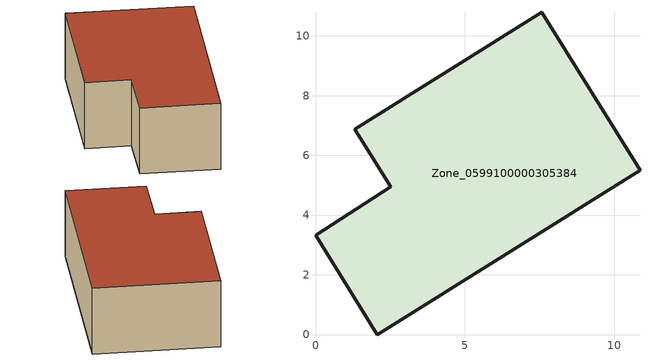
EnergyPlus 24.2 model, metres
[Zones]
Zone_0599100000305384
 floor ground (C_G): 7.57,10.79 10.86,5.49 2.08,0 0,3.33 2.52,4.94 1.32,6.88 z0
 wall outside (C_F): 10.86,5.49 7.57,10.79 1.32,6.88 2.52,4.94 0,3.33 2.08,0 10.86,5.49 z0:3.58
 roof outside (C_R): 2.08,0 10.86,5.49 7.57,10.79 1.32,6.88 2.52,4.94 0,3.33 z3.58
[BUILDING]
Pand.0599100000305384: North Axis=0; Terrain=City; Loads Convergence Tolerance Value=0.04; Temperature Convergence Tolerance Value=0.4; Solar Distribution=FullExterior; Maximum Number of Warmup Days=25; Minimum Number of Warmup Days=1
[Site:Location]
Rotterdam.The.Hague.AP_ZH_NLD Design_Conditions: Latitude=51.96; Longitude=4.45; Time Zone=1; Elevation=-4.5
[SITE:GROUNDTEMPERATURE:BUILDINGSURFACE]
18, 18, 18, 18, 18, 18, 18, 18, 18, 18, 18, 18
[MATERIAL] Thermal Absorptance=0.9; Solar Absorptance=0.7; Visible Absorptance=0.7
Name | Roughness | Thickness | Conductivity | Density | Specific Heat
G.TI.1946 | MediumSmooth | 0.15 | 1 | 540 | 1210
F.TI.1946 | Rough | 0.3 | 0.857143 | 1920 | 840
R.TI.1946 | MediumRough | 0.2 | 0.1 | 1500 | 1000
[CONSTRUCTION]
C_G: G.TI.1946
C_F: F.TI.1946
C_R: R.TI.1946
[ZONE]
Zone_0599100000305384: Type=1; Multiplier=1; Ceiling Height=Autocalculate; Volume=Autocalculate; Floor Area=autocalculate; Part of Total Floor Area=Yes
[ZONEINFILTRATION:DESIGNFLOWRATE]
Infil_Zone_0599100000305384: Zone or ZoneList or Space or SpaceList=Zone_0599100000305384; Schedule=AlwaysOn; Design Flow Rate Calculation Method=Flow/Area; Flow Rate per Floor Area=0.003; Constant Term Coefficient=1; Temperature Term Coefficient=0; Velocity Term Coefficient=0; Velocity Squared Term Coefficient=0
[HVACTEMPLATE:ZONE:IDEALLOADSAIRSYSTEM]
Zone_0599100000305384: Maximum Heating Supply Air Temperature=50; Minimum Cooling Supply Air Temperature=13; Maximum Heating Supply Air Humidity Ratio=0.0156; Minimum Cooling Supply Air Humidity Ratio=0.0077; Heating Limit=NoLimit; Cooling Limit=NoLimit; Dehumidification Control Type=ConstantSensibleHeatRatio; Cooling Sensible Heat Ratio=0.7; Dehumidification Setpoint=60; Humidification Control Type=None; Humidification Setpoint=30; Outdoor Air Method=None; Outdoor Air Flow Rate per Person=0.00944; Outdoor Air Flow Rate per Zone Floor Area=0; Outdoor Air Flow Rate per Zone=0; Demand Controlled Ventilation Type=None; Outdoor Air Economizer Type=NoEconomizer; Heat Recovery Type=None; Sensible Heat Recovery Effectiveness=0.7; Latent Heat Recovery Effectiveness=0.65
[ZONECONTROL:THERMOSTAT]
ThermostatControl_Zone_0599100000305384: Zone or ZoneList=Zone_0599100000305384; Control Type Schedule=DualSetpointControlType; Control 1=Thermostat_Zone_0599100000305384; Temperature Difference Between Cutout And Setpoint=0
[THERMOSTATSETPOINT:DUALSETPOINT]
Thermostat_Zone_0599100000305384: Heating Setpoint Temperature Schedule=HeatingSetpoint_Zone_0599100000305384; Cooling Setpoint Temperature Schedule=CoolingSetpoint_Zone_0599100000305384
[SCHEDULE:COMPACT]
HeatingSetpoint_Zone_0599100000305384: Through: 12/31, For: AllDays, Until: 24:00, 21
CoolingSetpoint_Zone_0599100000305384: Through: 12/31, For: AllDays, Until: 24:00, 24
DualSetpointControlType: Through: 12/31, For: AllDays, Until: 24:00, 4
AlwaysOn: Through: 12/31, For: AllDays, Until: 24:00, 1
